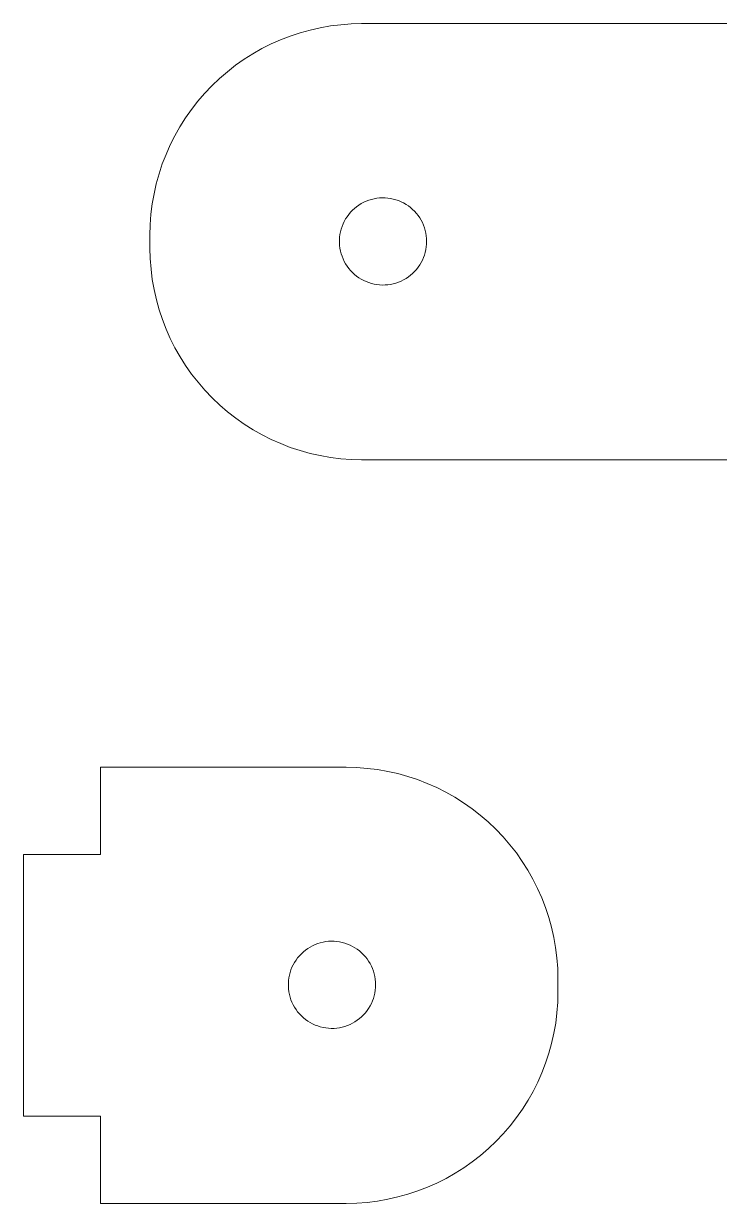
# Model space of a CAD drawing. Header units: millimetres. Extents: x -265 to 308, y -361 to 246.
# Drawn here: x 227.9 to 267.8, y -193.1 to -125.5 of the extents above; entities that cross this region are included whole.
import ezdxf

# ---------------------------------------------------------------- set-up
doc = ezdxf.new("R2010")
doc.units = ezdxf.units.MM
doc.header["$MEASUREMENT"] = 0
doc.layers.add('Layer 1', color=7, linetype='Continuous')

msp = doc.modelspace()

# ---------------------------------------------------------------- linework, layer by layer
at = {"layer": 'Layer 1', "lineweight": 9}
for points, knots in [([(283.0385, -125.4669), (283.0385, -125.4669), (247.3005, -125.4669), (247.3005, -125.4669), (247.3005, -125.4669), (247.3005, -125.4669), (247.3005, -125.4669), (247.3005, -125.4669), (247.3005, -125.4669), (244.0811, -125.4689), (240.9944, -126.7497), (238.7194, -129.0276), (238.7194, -129.0276), (236.4444, -131.3055), (235.1674, -134.3785), (235.1695, -137.5978), (235.1695, -137.5978), (235.1695, -137.5978), (235.1695, -137.5978), (235.1695, -137.5978), (235.1695, -137.5978), (235.1695, -137.5978), (235.1695, -138.3359), (235.1695, -138.3359), (235.1695, -138.3359), (235.1695, -138.3359), (235.1695, -138.3359), (235.1695, -138.3359), (235.1695, -138.3359), (235.1715, -141.5552), (236.4524, -144.642), (238.7302, -146.917), (238.7302, -146.917), (241.0081, -149.192), (244.0811, -150.4689), (247.3005, -150.4669), (247.3005, -150.4669), (247.3005, -150.4669), (247.3005, -150.4669), (247.3005, -150.4669), (247.3005, -150.4669), (247.3005, -150.4669), (283.0385, -150.4669), (283.0385, -150.4669), (283.0385, -150.4669), (283.0385, -150.4669), (283.0385, -150.4669), (283.0385, -150.4669), (283.0385, -150.4669), (286.2579, -150.4648), (289.3446, -149.184), (291.6196, -146.9061), (291.6196, -146.9061), (293.8946, -144.6282), (295.1715, -141.5552), (295.1695, -138.3359), (295.1695, -138.3359), (295.1695, -138.3359), (295.1695, -138.3359), (295.1695, -138.3359), (295.1695, -138.3359), (295.1695, -138.3359), (295.1695, -137.5978), (295.1695, -137.5978), (295.1695, -137.5978), (295.1695, -137.5978), (295.1695, -137.5978), (295.1695, -137.5978), (295.1695, -137.5978), (295.1675, -134.3785), (293.8866, -131.2918), (291.6087, -129.0168), (291.6087, -129.0168), (289.3309, -126.7418), (286.2579, -125.4648), (283.0385, -125.4669)], [0, 0, 0, 0, 0.05, 0.05, 0.05, 0.05, 0.1, 0.1, 0.1, 0.1, 0.15, 0.15, 0.15, 0.15, 0.2, 0.2, 0.2, 0.2, 0.25, 0.25, 0.25, 0.25, 0.3, 0.3, 0.3, 0.3, 0.35, 0.35, 0.35, 0.35, 0.4, 0.4, 0.4, 0.4, 0.45, 0.45, 0.45, 0.45, 0.5, 0.5, 0.5, 0.5, 0.55, 0.55, 0.55, 0.55, 0.6, 0.6, 0.6, 0.6, 0.65, 0.65, 0.65, 0.65, 0.7, 0.7, 0.7, 0.7, 0.75, 0.75, 0.75, 0.75, 0.8, 0.8, 0.8, 0.8, 0.85, 0.85, 0.85, 0.85, 0.9, 0.9, 0.9, 0.9, 1, 1, 1, 1]), ([(251.0281, -137.9507), (251.0281, -137.9507), (251.0231, -137.7922), (251.0231, -137.7922), (251.0231, -137.7922), (251.0231, -137.7922), (251.008, -137.6343), (251.008, -137.6343), (251.008, -137.6343), (251.008, -137.6343), (250.983, -137.4776), (250.983, -137.4776), (250.983, -137.4776), (250.983, -137.4776), (250.948, -137.3229), (250.948, -137.3229), (250.948, -137.3229), (250.948, -137.3229), (250.9033, -137.1707), (250.9033, -137.1707), (250.9033, -137.1707), (250.9033, -137.1707), (250.849, -137.0216), (250.849, -137.0216), (250.849, -137.0216), (250.849, -137.0216), (250.7854, -136.8763), (250.7854, -136.8763), (250.7854, -136.8763), (250.7854, -136.8763), (250.7128, -136.7352), (250.7128, -136.7352), (250.7128, -136.7352), (250.7128, -136.7352), (250.6313, -136.5991), (250.6313, -136.5991), (250.6313, -136.5991), (250.6313, -136.5991), (250.5413, -136.4685), (250.5413, -136.4685), (250.5413, -136.4685), (250.5413, -136.4685), (250.4432, -136.3437), (250.4432, -136.3437), (250.4432, -136.3437), (250.4432, -136.3437), (250.3375, -136.2255), (250.3375, -136.2255), (250.3375, -136.2255), (250.3375, -136.2255), (250.2244, -136.1143), (250.2244, -136.1143), (250.2244, -136.1143), (250.2244, -136.1143), (250.1045, -136.0104), (250.1045, -136.0104), (250.1045, -136.0104), (250.1045, -136.0104), (249.9783, -135.9143), (249.9783, -135.9143), (249.9783, -135.9143), (249.9783, -135.9143), (249.8462, -135.8264), (249.8462, -135.8264), (249.8462, -135.8264), (249.8462, -135.8264), (249.7088, -135.7471), (249.7088, -135.7471), (249.7088, -135.7471), (249.7088, -135.7471), (249.5666, -135.6767), (249.5666, -135.6767), (249.5666, -135.6767), (249.5666, -135.6767), (249.4203, -135.6154), (249.4203, -135.6154), (249.4203, -135.6154), (249.4203, -135.6154), (249.2704, -135.5635), (249.2704, -135.5635), (249.2704, -135.5635), (249.2704, -135.5635), (249.1175, -135.5212), (249.1175, -135.5212), (249.1175, -135.5212), (249.1175, -135.5212), (248.9623, -135.4887), (248.9623, -135.4887), (248.9623, -135.4887), (248.9623, -135.4887), (248.8052, -135.4661), (248.8052, -135.4661), (248.8052, -135.4661), (248.8052, -135.4661), (248.6471, -135.4536), (248.6471, -135.4536), (248.6471, -135.4536), (248.6471, -135.4536), (248.4885, -135.451), (248.4885, -135.451), (248.4885, -135.451), (248.4885, -135.451), (248.33, -135.4586), (248.33, -135.4586), (248.33, -135.4586), (248.33, -135.4586), (248.1724, -135.4762), (248.1724, -135.4762), (248.1724, -135.4762), (248.1724, -135.4762), (248.0161, -135.5037), (248.0161, -135.5037), (248.0161, -135.5037), (248.0161, -135.5037), (247.8619, -135.5411), (247.8619, -135.5411), (247.8619, -135.5411), (247.8619, -135.5411), (247.7104, -135.5883), (247.7104, -135.5883), (247.7104, -135.5883), (247.7104, -135.5883), (247.5622, -135.6448), (247.5622, -135.6448), (247.5622, -135.6448), (247.5622, -135.6448), (247.418, -135.7108), (247.418, -135.7108), (247.418, -135.7108), (247.418, -135.7108), (247.2781, -135.7857), (247.2781, -135.7857), (247.2781, -135.7857), (247.2781, -135.7857), (247.1434, -135.8693), (247.1434, -135.8693), (247.1434, -135.8693), (247.1434, -135.8693), (247.0141, -135.9614), (247.0141, -135.9614), (247.0141, -135.9614), (247.0141, -135.9614), (246.891, -136.0614), (246.891, -136.0614), (246.891, -136.0614), (246.891, -136.0614), (246.7745, -136.169), (246.7745, -136.169), (246.7745, -136.169), (246.7745, -136.169), (246.665, -136.2838), (246.665, -136.2838), (246.665, -136.2838), (246.665, -136.2838), (246.563, -136.4053), (246.563, -136.4053), (246.563, -136.4053), (246.563, -136.4053), (246.4689, -136.5331), (246.4689, -136.5331), (246.4689, -136.5331), (246.4689, -136.5331), (246.3832, -136.6666), (246.3832, -136.6666), (246.3832, -136.6666), (246.3832, -136.6666), (246.306, -136.8052), (246.306, -136.8052), (246.306, -136.8052), (246.306, -136.8052), (246.2378, -136.9484), (246.2378, -136.9484), (246.2378, -136.9484), (246.2378, -136.9484), (246.1789, -137.0957), (246.1789, -137.0957), (246.1789, -137.0957), (246.1789, -137.0957), (246.1294, -137.2464), (246.1294, -137.2464), (246.1294, -137.2464), (246.1294, -137.2464), (246.0895, -137.4), (246.0895, -137.4), (246.0895, -137.4), (246.0895, -137.4), (246.0596, -137.5557), (246.0596, -137.5557), (246.0596, -137.5557), (246.0596, -137.5557), (246.0395, -137.7131), (246.0395, -137.7131), (246.0395, -137.7131), (246.0395, -137.7131), (246.0294, -137.8714), (246.0294, -137.8714), (246.0294, -137.8714), (246.0294, -137.8714), (246.0294, -138.0301), (246.0294, -138.0301), (246.0294, -138.0301), (246.0294, -138.0301), (246.0395, -138.1884), (246.0395, -138.1884), (246.0395, -138.1884), (246.0395, -138.1884), (246.0596, -138.3458), (246.0596, -138.3458), (246.0596, -138.3458), (246.0596, -138.3458), (246.0895, -138.5015), (246.0895, -138.5015), (246.0895, -138.5015), (246.0895, -138.5015), (246.1294, -138.6551), (246.1294, -138.6551), (246.1294, -138.6551), (246.1294, -138.6551), (246.1789, -138.8058), (246.1789, -138.8058), (246.1789, -138.8058), (246.1789, -138.8058), (246.2378, -138.9531), (246.2378, -138.9531), (246.2378, -138.9531), (246.2378, -138.9531), (246.306, -139.0963), (246.306, -139.0963), (246.306, -139.0963), (246.306, -139.0963), (246.3832, -139.2349), (246.3832, -139.2349), (246.3832, -139.2349), (246.3832, -139.2349), (246.4689, -139.3684), (246.4689, -139.3684), (246.4689, -139.3684), (246.4689, -139.3684), (246.563, -139.4962), (246.563, -139.4962), (246.563, -139.4962), (246.563, -139.4962), (246.665, -139.6177), (246.665, -139.6177), (246.665, -139.6177), (246.665, -139.6177), (246.7745, -139.7325), (246.7745, -139.7325), (246.7745, -139.7325), (246.7745, -139.7325), (246.891, -139.8401), (246.891, -139.8401), (246.891, -139.8401), (246.891, -139.8401), (247.0141, -139.9401), (247.0141, -139.9401), (247.0141, -139.9401), (247.0141, -139.9401), (247.1434, -140.0322), (247.1434, -140.0322), (247.1434, -140.0322), (247.1434, -140.0322), (247.2781, -140.1158), (247.2781, -140.1158), (247.2781, -140.1158), (247.2781, -140.1158), (247.418, -140.1907), (247.418, -140.1907), (247.418, -140.1907), (247.418, -140.1907), (247.5622, -140.2567), (247.5622, -140.2567), (247.5622, -140.2567), (247.5622, -140.2567), (247.7104, -140.3132), (247.7104, -140.3132), (247.7104, -140.3132), (247.7104, -140.3132), (247.8619, -140.3604), (247.8619, -140.3604), (247.8619, -140.3604), (247.8619, -140.3604), (248.0161, -140.3978), (248.0161, -140.3978), (248.0161, -140.3978), (248.0161, -140.3978), (248.1724, -140.4253), (248.1724, -140.4253), (248.1724, -140.4253), (248.1724, -140.4253), (248.33, -140.4429), (248.33, -140.4429), (248.33, -140.4429), (248.33, -140.4429), (248.4885, -140.4504), (248.4885, -140.4504), (248.4885, -140.4504), (248.4885, -140.4504), (248.6471, -140.4479), (248.6471, -140.4479), (248.6471, -140.4479), (248.6471, -140.4479), (248.8052, -140.4354), (248.8052, -140.4354), (248.8052, -140.4354), (248.8052, -140.4354), (248.9623, -140.4128), (248.9623, -140.4128), (248.9623, -140.4128), (248.9623, -140.4128), (249.1175, -140.3802), (249.1175, -140.3802), (249.1175, -140.3802), (249.1175, -140.3802), (249.2704, -140.338), (249.2704, -140.338), (249.2704, -140.338), (249.2704, -140.338), (249.4203, -140.2861), (249.4203, -140.2861), (249.4203, -140.2861), (249.4203, -140.2861), (249.5666, -140.2249), (249.5666, -140.2249), (249.5666, -140.2249), (249.5666, -140.2249), (249.7088, -140.1544), (249.7088, -140.1544), (249.7088, -140.1544), (249.7088, -140.1544), (249.8462, -140.0751), (249.8462, -140.0751), (249.8462, -140.0751), (249.8462, -140.0751), (249.9783, -139.9872), (249.9783, -139.9872), (249.9783, -139.9872), (249.9783, -139.9872), (250.1045, -139.8911), (250.1045, -139.8911), (250.1045, -139.8911), (250.1045, -139.8911), (250.2244, -139.7872), (250.2244, -139.7872), (250.2244, -139.7872), (250.2244, -139.7872), (250.3375, -139.676), (250.3375, -139.676), (250.3375, -139.676), (250.3375, -139.676), (250.4432, -139.5577), (250.4432, -139.5577), (250.4432, -139.5577), (250.4432, -139.5577), (250.5413, -139.433), (250.5413, -139.433), (250.5413, -139.433), (250.5413, -139.433), (250.6313, -139.3024), (250.6313, -139.3024), (250.6313, -139.3024), (250.6313, -139.3024), (250.7128, -139.1663), (250.7128, -139.1663), (250.7128, -139.1663), (250.7128, -139.1663), (250.7854, -139.0252), (250.7854, -139.0252), (250.7854, -139.0252), (250.7854, -139.0252), (250.849, -138.8799), (250.849, -138.8799), (250.849, -138.8799), (250.849, -138.8799), (250.9033, -138.7308), (250.9033, -138.7308), (250.9033, -138.7308), (250.9033, -138.7308), (250.948, -138.5786), (250.948, -138.5786), (250.948, -138.5786), (250.948, -138.5786), (250.983, -138.4239), (250.983, -138.4239), (250.983, -138.4239), (250.983, -138.4239), (251.008, -138.2672), (251.008, -138.2672), (251.008, -138.2672), (251.008, -138.2672), (251.0231, -138.1093), (251.0231, -138.1093), (251.0231, -138.1093), (251.0231, -138.1093), (251.0281, -137.9507), (251.0281, -137.9507)], [0, 0, 0, 0, 0.01, 0.01, 0.01, 0.01, 0.02, 0.02, 0.02, 0.02, 0.03, 0.03, 0.03, 0.03, 0.04, 0.04, 0.04, 0.04, 0.05, 0.05, 0.05, 0.05, 0.06, 0.06, 0.06, 0.06, 0.07, 0.07, 0.07, 0.07, 0.08, 0.08, 0.08, 0.08, 0.09, 0.09, 0.09, 0.09, 0.1, 0.1, 0.1, 0.1, 0.11, 0.11, 0.11, 0.11, 0.12, 0.12, 0.12, 0.12, 0.13, 0.13, 0.13, 0.13, 0.14, 0.14, 0.14, 0.14, 0.15, 0.15, 0.15, 0.15, 0.16, 0.16, 0.16, 0.16, 0.17, 0.17, 0.17, 0.17, 0.18, 0.18, 0.18, 0.18, 0.19, 0.19, 0.19, 0.19, 0.2, 0.2, 0.2, 0.2, 0.21, 0.21, 0.21, 0.21, 0.22, 0.22, 0.22, 0.22, 0.23, 0.23, 0.23, 0.23, 0.24, 0.24, 0.24, 0.24, 0.25, 0.25, 0.25, 0.25, 0.26, 0.26, 0.26, 0.26, 0.27, 0.27, 0.27, 0.27, 0.28, 0.28, 0.28, 0.28, 0.29, 0.29, 0.29, 0.29, 0.3, 0.3, 0.3, 0.3, 0.31, 0.31, 0.31, 0.31, 0.32, 0.32, 0.32, 0.32, 0.33, 0.33, 0.33, 0.33, 0.34, 0.34, 0.34, 0.34, 0.35, 0.35, 0.35, 0.35, 0.36, 0.36, 0.36, 0.36, 0.37, 0.37, 0.37, 0.37, 0.38, 0.38, 0.38, 0.38, 0.39, 0.39, 0.39, 0.39, 0.4, 0.4, 0.4, 0.4, 0.41, 0.41, 0.41, 0.41, 0.42, 0.42, 0.42, 0.42, 0.43, 0.43, 0.43, 0.43, 0.44, 0.44, 0.44, 0.44, 0.45, 0.45, 0.45, 0.45, 0.46, 0.46, 0.46, 0.46, 0.47, 0.47, 0.47, 0.47, 0.48, 0.48, 0.48, 0.48, 0.49, 0.49, 0.49, 0.49, 0.5, 0.5, 0.5, 0.5, 0.51, 0.51, 0.51, 0.51, 0.52, 0.52, 0.52, 0.52, 0.53, 0.53, 0.53, 0.53, 0.54, 0.54, 0.54, 0.54, 0.55, 0.55, 0.55, 0.55, 0.56, 0.56, 0.56, 0.56, 0.57, 0.57, 0.57, 0.57, 0.58, 0.58, 0.58, 0.58, 0.59, 0.59, 0.59, 0.59, 0.6, 0.6, 0.6, 0.6, 0.61, 0.61, 0.61, 0.61, 0.62, 0.62, 0.62, 0.62, 0.63, 0.63, 0.63, 0.63, 0.64, 0.64, 0.64, 0.64, 0.65, 0.65, 0.65, 0.65, 0.66, 0.66, 0.66, 0.66, 0.67, 0.67, 0.67, 0.67, 0.68, 0.68, 0.68, 0.68, 0.69, 0.69, 0.69, 0.69, 0.7, 0.7, 0.7, 0.7, 0.71, 0.71, 0.71, 0.71, 0.72, 0.72, 0.72, 0.72, 0.73, 0.73, 0.73, 0.73, 0.74, 0.74, 0.74, 0.74, 0.75, 0.75, 0.75, 0.75, 0.76, 0.76, 0.76, 0.76, 0.77, 0.77, 0.77, 0.77, 0.78, 0.78, 0.78, 0.78, 0.79, 0.79, 0.79, 0.79, 0.8, 0.8, 0.8, 0.8, 0.81, 0.81, 0.81, 0.81, 0.82, 0.82, 0.82, 0.82, 0.83, 0.83, 0.83, 0.83, 0.84, 0.84, 0.84, 0.84, 0.85, 0.85, 0.85, 0.85, 0.86, 0.86, 0.86, 0.86, 0.87, 0.87, 0.87, 0.87, 0.88, 0.88, 0.88, 0.88, 0.89, 0.89, 0.89, 0.89, 0.9, 0.9, 0.9, 0.9, 0.91, 0.91, 0.91, 0.91, 0.92, 0.92, 0.92, 0.92, 0.93, 0.93, 0.93, 0.93, 0.94, 0.94, 0.94, 0.94, 0.95, 0.95, 0.95, 0.95, 0.96, 0.96, 0.96, 0.96, 0.97, 0.97, 0.97, 0.97, 0.98, 0.98, 0.98, 0.98, 1, 1, 1, 1]), ([(246.4234, -168.0999), (246.4234, -168.0999), (232.3277, -168.0999), (232.3277, -168.0999), (232.3277, -168.0999), (232.3277, -168.0999), (232.3277, -173.0999), (232.3277, -173.0999), (232.3277, -173.0999), (232.3277, -173.0999), (227.9276, -173.0999), (227.9276, -173.0999), (227.9276, -173.0999), (227.9276, -173.0999), (227.9276, -188.0999), (227.9276, -188.0999), (227.9276, -188.0999), (227.9276, -188.0999), (232.3277, -188.0999), (232.3277, -188.0999), (232.3277, -188.0999), (232.3277, -188.0999), (232.3277, -188.0999), (232.3277, -188.0999), (232.3277, -188.0999), (232.3277, -188.0999), (232.3277, -193.0999), (232.3277, -193.0999), (232.3277, -193.0999), (232.3277, -193.0999), (246.4234, -193.0999), (246.4234, -193.0999), (246.4234, -193.0999), (246.4234, -193.0999), (246.4234, -193.0999), (246.4234, -193.0999), (246.4234, -193.0999), (249.6428, -193.0978), (252.7295, -191.817), (255.0045, -189.5391), (255.0045, -189.5391), (257.2795, -187.2612), (258.5565, -184.1882), (258.5544, -180.9689), (258.5544, -180.9689), (258.5544, -180.9689), (258.5544, -180.9689), (258.5544, -180.9689), (258.5544, -180.9689), (258.5544, -180.9689), (258.5544, -180.2309), (258.5544, -180.2309), (258.5544, -180.2309), (258.5544, -180.2309), (258.5544, -180.2309), (258.5544, -180.2309), (258.5544, -180.2309), (258.5524, -177.0115), (257.2716, -173.9248), (254.9937, -171.6498), (254.9937, -171.6498), (252.7158, -169.3748), (249.6428, -168.0978), (246.4234, -168.0999)], [0, 0, 0, 0, 0.0588235, 0.0588235, 0.0588235, 0.0588235, 0.1176471, 0.1176471, 0.1176471, 0.1176471, 0.1764706, 0.1764706, 0.1764706, 0.1764706, 0.2352941, 0.2352941, 0.2352941, 0.2352941, 0.2941176, 0.2941176, 0.2941176, 0.2941176, 0.3529412, 0.3529412, 0.3529412, 0.3529412, 0.4117647, 0.4117647, 0.4117647, 0.4117647, 0.4705882, 0.4705882, 0.4705882, 0.4705882, 0.5294118, 0.5294118, 0.5294118, 0.5294118, 0.5882353, 0.5882353, 0.5882353, 0.5882353, 0.6470588, 0.6470588, 0.6470588, 0.6470588, 0.7058824, 0.7058824, 0.7058824, 0.7058824, 0.7647059, 0.7647059, 0.7647059, 0.7647059, 0.8235294, 0.8235294, 0.8235294, 0.8235294, 0.8823529, 0.8823529, 0.8823529, 0.8823529, 1, 1, 1, 1]), ([(248.1, -180.567), (248.1, -180.567), (248.0949, -180.4084), (248.0949, -180.4084), (248.0949, -180.4084), (248.0949, -180.4084), (248.0798, -180.2505), (248.0798, -180.2505), (248.0798, -180.2505), (248.0798, -180.2505), (248.0548, -180.0938), (248.0548, -180.0938), (248.0548, -180.0938), (248.0548, -180.0938), (248.0198, -179.9391), (248.0198, -179.9391), (248.0198, -179.9391), (248.0198, -179.9391), (247.9751, -179.7869), (247.9751, -179.7869), (247.9751, -179.7869), (247.9751, -179.7869), (247.9209, -179.6378), (247.9209, -179.6378), (247.9209, -179.6378), (247.9209, -179.6378), (247.8573, -179.4924), (247.8573, -179.4924), (247.8573, -179.4924), (247.8573, -179.4924), (247.7846, -179.3514), (247.7846, -179.3514), (247.7846, -179.3514), (247.7846, -179.3514), (247.7031, -179.2153), (247.7031, -179.2153), (247.7031, -179.2153), (247.7031, -179.2153), (247.6131, -179.0847), (247.6131, -179.0847), (247.6131, -179.0847), (247.6131, -179.0847), (247.5151, -178.96), (247.5151, -178.96), (247.5151, -178.96), (247.5151, -178.96), (247.4093, -178.8417), (247.4093, -178.8417), (247.4093, -178.8417), (247.4093, -178.8417), (247.2963, -178.7305), (247.2963, -178.7305), (247.2963, -178.7305), (247.2963, -178.7305), (247.1763, -178.6266), (247.1763, -178.6266), (247.1763, -178.6266), (247.1763, -178.6266), (247.0501, -178.5305), (247.0501, -178.5305), (247.0501, -178.5305), (247.0501, -178.5305), (246.918, -178.4426), (246.918, -178.4426), (246.918, -178.4426), (246.918, -178.4426), (246.7806, -178.3633), (246.7806, -178.3633), (246.7806, -178.3633), (246.7806, -178.3633), (246.6385, -178.2928), (246.6385, -178.2928), (246.6385, -178.2928), (246.6385, -178.2928), (246.4922, -178.2316), (246.4922, -178.2316), (246.4922, -178.2316), (246.4922, -178.2316), (246.3423, -178.1797), (246.3423, -178.1797), (246.3423, -178.1797), (246.3423, -178.1797), (246.1894, -178.1374), (246.1894, -178.1374), (246.1894, -178.1374), (246.1894, -178.1374), (246.034, -178.1049), (246.034, -178.1049), (246.034, -178.1049), (246.034, -178.1049), (245.8771, -178.0823), (245.8771, -178.0823), (245.8771, -178.0823), (245.8771, -178.0823), (245.7189, -178.0698), (245.7189, -178.0698), (245.7189, -178.0698), (245.7189, -178.0698), (245.5603, -178.0673), (245.5603, -178.0673), (245.5603, -178.0673), (245.5603, -178.0673), (245.4018, -178.0748), (245.4018, -178.0748), (245.4018, -178.0748), (245.4018, -178.0748), (245.2442, -178.0924), (245.2442, -178.0924), (245.2442, -178.0924), (245.2442, -178.0924), (245.0879, -178.1199), (245.0879, -178.1199), (245.0879, -178.1199), (245.0879, -178.1199), (244.9338, -178.1573), (244.9338, -178.1573), (244.9338, -178.1573), (244.9338, -178.1573), (244.7823, -178.2045), (244.7823, -178.2045), (244.7823, -178.2045), (244.7823, -178.2045), (244.6341, -178.261), (244.6341, -178.261), (244.6341, -178.261), (244.6341, -178.261), (244.4898, -178.327), (244.4898, -178.327), (244.4898, -178.327), (244.4898, -178.327), (244.35, -178.4019), (244.35, -178.4019), (244.35, -178.4019), (244.35, -178.4019), (244.2151, -178.4855), (244.2151, -178.4855), (244.2151, -178.4855), (244.2151, -178.4855), (244.0859, -178.5775), (244.0859, -178.5775), (244.0859, -178.5775), (244.0859, -178.5775), (243.9628, -178.6776), (243.9628, -178.6776), (243.9628, -178.6776), (243.9628, -178.6776), (243.8462, -178.7852), (243.8462, -178.7852), (243.8462, -178.7852), (243.8462, -178.7852), (243.7368, -178.9), (243.7368, -178.9), (243.7368, -178.9), (243.7368, -178.9), (243.6348, -179.0215), (243.6348, -179.0215), (243.6348, -179.0215), (243.6348, -179.0215), (243.5408, -179.1493), (243.5408, -179.1493), (243.5408, -179.1493), (243.5408, -179.1493), (243.455, -179.2828), (243.455, -179.2828), (243.455, -179.2828), (243.455, -179.2828), (243.3779, -179.4214), (243.3779, -179.4214), (243.3779, -179.4214), (243.3779, -179.4214), (243.3097, -179.5646), (243.3097, -179.5646), (243.3097, -179.5646), (243.3097, -179.5646), (243.2507, -179.7119), (243.2507, -179.7119), (243.2507, -179.7119), (243.2507, -179.7119), (243.2012, -179.8626), (243.2012, -179.8626), (243.2012, -179.8626), (243.2012, -179.8626), (243.1614, -180.0162), (243.1614, -180.0162), (243.1614, -180.0162), (243.1614, -180.0162), (243.1313, -180.1719), (243.1313, -180.1719), (243.1313, -180.1719), (243.1313, -180.1719), (243.1113, -180.3293), (243.1113, -180.3293), (243.1113, -180.3293), (243.1113, -180.3293), (243.1012, -180.4876), (243.1012, -180.4876), (243.1012, -180.4876), (243.1012, -180.4876), (243.1012, -180.6462), (243.1012, -180.6462), (243.1012, -180.6462), (243.1012, -180.6462), (243.1113, -180.8046), (243.1113, -180.8046), (243.1113, -180.8046), (243.1113, -180.8046), (243.1313, -180.962), (243.1313, -180.962), (243.1313, -180.962), (243.1313, -180.962), (243.1614, -181.1177), (243.1614, -181.1177), (243.1614, -181.1177), (243.1614, -181.1177), (243.2012, -181.2713), (243.2012, -181.2713), (243.2012, -181.2713), (243.2012, -181.2713), (243.2507, -181.422), (243.2507, -181.422), (243.2507, -181.422), (243.2507, -181.422), (243.3097, -181.5693), (243.3097, -181.5693), (243.3097, -181.5693), (243.3097, -181.5693), (243.3779, -181.7125), (243.3779, -181.7125), (243.3779, -181.7125), (243.3779, -181.7125), (243.455, -181.8511), (243.455, -181.8511), (243.455, -181.8511), (243.455, -181.8511), (243.5408, -181.9846), (243.5408, -181.9846), (243.5408, -181.9846), (243.5408, -181.9846), (243.6348, -182.1124), (243.6348, -182.1124), (243.6348, -182.1124), (243.6348, -182.1124), (243.7368, -182.2339), (243.7368, -182.2339), (243.7368, -182.2339), (243.7368, -182.2339), (243.8462, -182.3487), (243.8462, -182.3487), (243.8462, -182.3487), (243.8462, -182.3487), (243.9628, -182.4563), (243.9628, -182.4563), (243.9628, -182.4563), (243.9628, -182.4563), (244.0859, -182.5563), (244.0859, -182.5563), (244.0859, -182.5563), (244.0859, -182.5563), (244.2151, -182.6484), (244.2151, -182.6484), (244.2151, -182.6484), (244.2151, -182.6484), (244.35, -182.732), (244.35, -182.732), (244.35, -182.732), (244.35, -182.732), (244.4898, -182.8069), (244.4898, -182.8069), (244.4898, -182.8069), (244.4898, -182.8069), (244.6341, -182.8729), (244.6341, -182.8729), (244.6341, -182.8729), (244.6341, -182.8729), (244.7823, -182.9294), (244.7823, -182.9294), (244.7823, -182.9294), (244.7823, -182.9294), (244.9338, -182.9766), (244.9338, -182.9766), (244.9338, -182.9766), (244.9338, -182.9766), (245.0879, -183.014), (245.0879, -183.014), (245.0879, -183.014), (245.0879, -183.014), (245.2442, -183.0415), (245.2442, -183.0415), (245.2442, -183.0415), (245.2442, -183.0415), (245.4018, -183.0591), (245.4018, -183.0591), (245.4018, -183.0591), (245.4018, -183.0591), (245.5603, -183.0666), (245.5603, -183.0666), (245.5603, -183.0666), (245.5603, -183.0666), (245.7189, -183.0641), (245.7189, -183.0641), (245.7189, -183.0641), (245.7189, -183.0641), (245.8771, -183.0515), (245.8771, -183.0515), (245.8771, -183.0515), (245.8771, -183.0515), (246.034, -183.029), (246.034, -183.029), (246.034, -183.029), (246.034, -183.029), (246.1894, -182.9965), (246.1894, -182.9965), (246.1894, -182.9965), (246.1894, -182.9965), (246.3423, -182.9542), (246.3423, -182.9542), (246.3423, -182.9542), (246.3423, -182.9542), (246.4922, -182.9023), (246.4922, -182.9023), (246.4922, -182.9023), (246.4922, -182.9023), (246.6385, -182.841), (246.6385, -182.841), (246.6385, -182.841), (246.6385, -182.841), (246.7806, -182.7706), (246.7806, -182.7706), (246.7806, -182.7706), (246.7806, -182.7706), (246.918, -182.6913), (246.918, -182.6913), (246.918, -182.6913), (246.918, -182.6913), (247.0501, -182.6034), (247.0501, -182.6034), (247.0501, -182.6034), (247.0501, -182.6034), (247.1763, -182.5073), (247.1763, -182.5073), (247.1763, -182.5073), (247.1763, -182.5073), (247.2963, -182.4034), (247.2963, -182.4034), (247.2963, -182.4034), (247.2963, -182.4034), (247.4093, -182.2922), (247.4093, -182.2922), (247.4093, -182.2922), (247.4093, -182.2922), (247.5151, -182.1739), (247.5151, -182.1739), (247.5151, -182.1739), (247.5151, -182.1739), (247.6131, -182.0492), (247.6131, -182.0492), (247.6131, -182.0492), (247.6131, -182.0492), (247.7031, -181.9186), (247.7031, -181.9186), (247.7031, -181.9186), (247.7031, -181.9186), (247.7846, -181.7824), (247.7846, -181.7824), (247.7846, -181.7824), (247.7846, -181.7824), (247.8573, -181.6414), (247.8573, -181.6414), (247.8573, -181.6414), (247.8573, -181.6414), (247.9209, -181.4961), (247.9209, -181.4961), (247.9209, -181.4961), (247.9209, -181.4961), (247.9751, -181.347), (247.9751, -181.347), (247.9751, -181.347), (247.9751, -181.347), (248.0198, -181.1948), (248.0198, -181.1948), (248.0198, -181.1948), (248.0198, -181.1948), (248.0548, -181.0401), (248.0548, -181.0401), (248.0548, -181.0401), (248.0548, -181.0401), (248.0798, -180.8834), (248.0798, -180.8834), (248.0798, -180.8834), (248.0798, -180.8834), (248.0949, -180.7255), (248.0949, -180.7255), (248.0949, -180.7255), (248.0949, -180.7255), (248.1, -180.567), (248.1, -180.567)], [0, 0, 0, 0, 0.01, 0.01, 0.01, 0.01, 0.02, 0.02, 0.02, 0.02, 0.03, 0.03, 0.03, 0.03, 0.04, 0.04, 0.04, 0.04, 0.05, 0.05, 0.05, 0.05, 0.06, 0.06, 0.06, 0.06, 0.07, 0.07, 0.07, 0.07, 0.08, 0.08, 0.08, 0.08, 0.09, 0.09, 0.09, 0.09, 0.1, 0.1, 0.1, 0.1, 0.11, 0.11, 0.11, 0.11, 0.12, 0.12, 0.12, 0.12, 0.13, 0.13, 0.13, 0.13, 0.14, 0.14, 0.14, 0.14, 0.15, 0.15, 0.15, 0.15, 0.16, 0.16, 0.16, 0.16, 0.17, 0.17, 0.17, 0.17, 0.18, 0.18, 0.18, 0.18, 0.19, 0.19, 0.19, 0.19, 0.2, 0.2, 0.2, 0.2, 0.21, 0.21, 0.21, 0.21, 0.22, 0.22, 0.22, 0.22, 0.23, 0.23, 0.23, 0.23, 0.24, 0.24, 0.24, 0.24, 0.25, 0.25, 0.25, 0.25, 0.26, 0.26, 0.26, 0.26, 0.27, 0.27, 0.27, 0.27, 0.28, 0.28, 0.28, 0.28, 0.29, 0.29, 0.29, 0.29, 0.3, 0.3, 0.3, 0.3, 0.31, 0.31, 0.31, 0.31, 0.32, 0.32, 0.32, 0.32, 0.33, 0.33, 0.33, 0.33, 0.34, 0.34, 0.34, 0.34, 0.35, 0.35, 0.35, 0.35, 0.36, 0.36, 0.36, 0.36, 0.37, 0.37, 0.37, 0.37, 0.38, 0.38, 0.38, 0.38, 0.39, 0.39, 0.39, 0.39, 0.4, 0.4, 0.4, 0.4, 0.41, 0.41, 0.41, 0.41, 0.42, 0.42, 0.42, 0.42, 0.43, 0.43, 0.43, 0.43, 0.44, 0.44, 0.44, 0.44, 0.45, 0.45, 0.45, 0.45, 0.46, 0.46, 0.46, 0.46, 0.47, 0.47, 0.47, 0.47, 0.48, 0.48, 0.48, 0.48, 0.49, 0.49, 0.49, 0.49, 0.5, 0.5, 0.5, 0.5, 0.51, 0.51, 0.51, 0.51, 0.52, 0.52, 0.52, 0.52, 0.53, 0.53, 0.53, 0.53, 0.54, 0.54, 0.54, 0.54, 0.55, 0.55, 0.55, 0.55, 0.56, 0.56, 0.56, 0.56, 0.57, 0.57, 0.57, 0.57, 0.58, 0.58, 0.58, 0.58, 0.59, 0.59, 0.59, 0.59, 0.6, 0.6, 0.6, 0.6, 0.61, 0.61, 0.61, 0.61, 0.62, 0.62, 0.62, 0.62, 0.63, 0.63, 0.63, 0.63, 0.64, 0.64, 0.64, 0.64, 0.65, 0.65, 0.65, 0.65, 0.66, 0.66, 0.66, 0.66, 0.67, 0.67, 0.67, 0.67, 0.68, 0.68, 0.68, 0.68, 0.69, 0.69, 0.69, 0.69, 0.7, 0.7, 0.7, 0.7, 0.71, 0.71, 0.71, 0.71, 0.72, 0.72, 0.72, 0.72, 0.73, 0.73, 0.73, 0.73, 0.74, 0.74, 0.74, 0.74, 0.75, 0.75, 0.75, 0.75, 0.76, 0.76, 0.76, 0.76, 0.77, 0.77, 0.77, 0.77, 0.78, 0.78, 0.78, 0.78, 0.79, 0.79, 0.79, 0.79, 0.8, 0.8, 0.8, 0.8, 0.81, 0.81, 0.81, 0.81, 0.82, 0.82, 0.82, 0.82, 0.83, 0.83, 0.83, 0.83, 0.84, 0.84, 0.84, 0.84, 0.85, 0.85, 0.85, 0.85, 0.86, 0.86, 0.86, 0.86, 0.87, 0.87, 0.87, 0.87, 0.88, 0.88, 0.88, 0.88, 0.89, 0.89, 0.89, 0.89, 0.9, 0.9, 0.9, 0.9, 0.91, 0.91, 0.91, 0.91, 0.92, 0.92, 0.92, 0.92, 0.93, 0.93, 0.93, 0.93, 0.94, 0.94, 0.94, 0.94, 0.95, 0.95, 0.95, 0.95, 0.96, 0.96, 0.96, 0.96, 0.97, 0.97, 0.97, 0.97, 0.98, 0.98, 0.98, 0.98, 1, 1, 1, 1])]:
    msp.add_open_spline(points, degree=3, knots=knots, dxfattribs=at)

doc.saveas('drawing.dxf')
